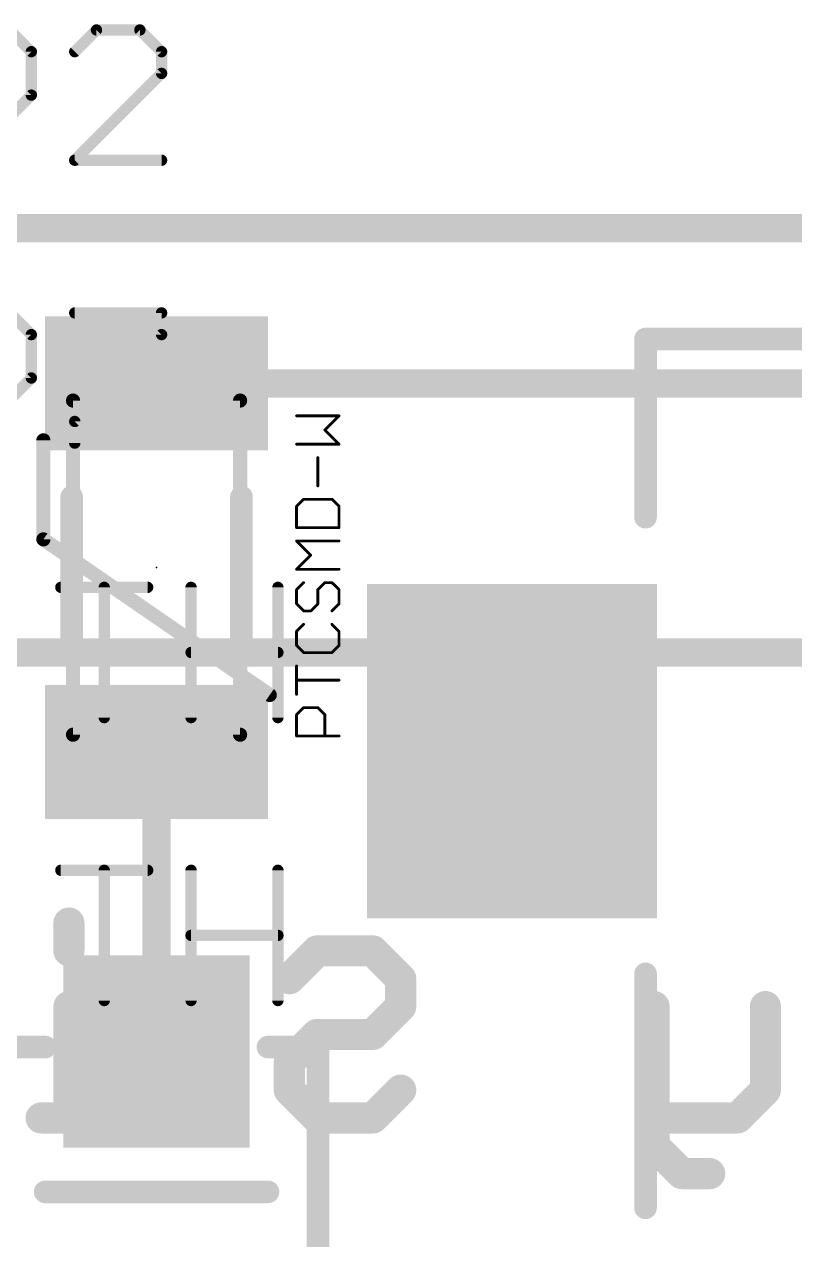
# Model space of a CAD drawing. Extents: x -128 to 56, y -3 to 18.
# Drawn here: x 8.21 to 15.13, y 7.43 to 18.34 of the extents above; entities that cross this region are included whole.
import ezdxf

# ---------------------------------------------------------------- set-up
doc = ezdxf.new("R2010")
doc.units = 0
for name, color, linetype in [('1', 12, 'CONTINUOUS'), ('16', 132, 'CONTINUOUS'), ('20', 53, 'CONTINUOUS'), ('21', 53, 'CONTINUOUS'), ('22', 53, 'CONTINUOUS'), ('23', 53, 'CONTINUOUS'), ('25', 253, 'CONTINUOUS'), ('27', 253, 'CONTINUOUS'), ('29', 253, 'CONTINUOUS'), ('31', 253, 'CONTINUOUS'), ('49', 253, 'CONTINUOUS'), ('51', 53, 'CONTINUOUS')]:
    doc.layers.add(name, color=color, linetype=linetype)

# ---------------------------------------------------------------- blocks, each defined once
blk = doc.blocks.new('RECT')
blk.add_solid([(-0.5, -0.5), (0.5, -0.5), (-0.5, 0.5), (0.5, 0.5)])

msp = doc.modelspace()

# ---------------------------------------------------------------- linework, layer by layer
at = {"layer": '1', "const_width": 0.254}
for points in [[(0, 16.51), (54.61, 16.51)], [(9.398, 15.116), (23.868, 15.116)], [(9.398, 9.1186), (9.398, 11.808)]]:
    msp.add_lwpolyline(points, dxfattribs=at)
at = {"layer": '1', "const_width": 0.127}
for points in [[(9.398, 15.1795, 1), (9.398, 15.0525)], [(9.4615, 11.808, 1), (9.3345, 11.808)], [(9.3345, 9.1186, 1), (9.4615, 9.1186)]]:
    msp.add_lwpolyline(points, format="xyb", dxfattribs=at)
at = {"layer": '16', "const_width": 0.254}
for points in [[(0, 16.51), (54.61, 16.51)], [(44.45, 12.7), (5.08, 12.7)]]:
    msp.add_lwpolyline(points, dxfattribs=at)
at = {"layer": '20', "const_width": 0.2032}
msp.add_lwpolyline([(54.61, 16.51), (0, 16.51)], dxfattribs=at)
at = {"layer": '21', "const_width": 0.2032}
for points in [[(13.788, 15.515), (22.788, 15.515)], [(13.788, 13.915), (13.788, 15.515)], [(8.636, 12.827), (8.636, 14.097)], [(10.16, 14.097), (10.16, 12.827)], [(13.788, 7.715), (13.788, 9.815)], [(7.948, 9.158), (8.398, 9.158)], [(10.398, 9.158), (10.848, 9.158)], [(10.848, 9.158), (10.848, 4.558)], [(8.398, 7.858), (10.398, 7.858)]]:
    msp.add_lwpolyline(points, dxfattribs=at)
at = {"layer": '21', "const_width": 0.1016}
for points in [[(13.788, 15.5658, 1), (13.788, 15.4642)], [(13.8388, 15.515, 1), (13.7372, 15.515)], [(8.6868, 14.097, 1), (8.5852, 14.097)], [(10.2108, 14.097, 1), (10.1092, 14.097)], [(13.7372, 13.915, 1), (13.8388, 13.915)], [(8.5852, 12.827, 1), (8.6868, 12.827)], [(10.1092, 12.827, 1), (10.2108, 12.827)], [(13.8388, 9.815, 1), (13.7372, 9.815)], [(8.398, 9.1072, 1), (8.398, 9.2088)], [(10.398, 9.2088, 1), (10.398, 9.1072)], [(10.8988, 9.158, 1), (10.7972, 9.158)], [(10.848, 9.1072, 1), (10.848, 9.2088)], [(8.398, 7.9088, 1), (8.398, 7.8072)], [(10.398, 7.8072, 1), (10.398, 7.9088)], [(13.7372, 7.715, 1), (13.8388, 7.715)]]:
    msp.add_lwpolyline(points, format="xyb", dxfattribs=at)
at = {"layer": '22', "const_width": 0.1397}
for points in [[(8.6811, 10.2716, 1), (8.5414, 10.2716)], [(10.8399, 10.0914, 1), (10.8399, 9.9517)], [(10.8893, 9.9722, 1), (10.7905, 10.071)], [(11.3893, 10.071, 1), (11.2905, 9.9722)], [(11.3399, 9.9517, 1), (11.3399, 10.0914)], [(8.5414, 10.0216, 1), (8.6811, 10.0216)], [(9.7726, 9.7716, 1), (9.6329, 9.7716)], [(10.5405, 9.821, 1), (10.6393, 9.7222)], [(11.6597, 9.7716, 1), (11.52, 9.7716)], [(11.5405, 9.7222, 1), (11.6392, 9.821)], [(8.6811, 9.5216, 1), (8.5414, 9.5216)], [(8.6113, 9.5915, 1), (8.6113, 9.4518)], [(8.8613, 9.4518, 1), (8.8613, 9.5915)], [(9.4527, 9.5915, 1), (9.4527, 9.4518)], [(9.9527, 9.4518, 1), (9.9527, 9.5915)], [(11.6392, 9.4722, 1), (11.5405, 9.571)], [(13.9341, 9.5216, 1), (13.7944, 9.5216)], [(14.934, 9.5216, 1), (14.7943, 9.5216)], [(11.52, 9.5216, 1), (11.6597, 9.5216)], [(10.8399, 9.3415, 1), (10.8399, 9.2018)], [(10.8893, 9.2222, 1), (10.7905, 9.321)], [(11.2905, 9.321, 1), (11.3893, 9.2222)], [(11.3399, 9.2018, 1), (11.3399, 9.3415)], [(10.6598, 9.0217, 1), (10.5201, 9.0217)], [(10.5405, 9.0711, 1), (10.6393, 8.9723)], [(9.6329, 8.7717, 1), (9.7726, 8.7717)], [(9.7521, 8.7223, 1), (9.6533, 8.8211)], [(10.6393, 8.8211, 1), (10.5405, 8.7223)], [(10.5201, 8.7717, 1), (10.6598, 8.7717)], [(11.6392, 8.7223, 1), (11.5405, 8.8211)], [(14.7943, 8.7717, 1), (14.934, 8.7717)], [(14.9136, 8.7223, 1), (14.8148, 8.8211)], [(8.3613, 8.5916, 1), (8.3613, 8.4519)], [(8.8613, 8.4519, 1), (8.8613, 8.5916)], [(9.4033, 8.5711, 1), (9.5021, 8.4723)], [(10.8399, 8.5916, 1), (10.8399, 8.4519)], [(10.7905, 8.4723, 1), (10.8893, 8.5711)], [(11.2905, 8.5711, 1), (11.3893, 8.4723)], [(11.3399, 8.4519, 1), (11.3399, 8.5916)], [(13.8642, 8.5916, 1), (13.8642, 8.4519)], [(14.5648, 8.5711, 1), (14.6636, 8.4723)], [(14.6142, 8.4519, 1), (14.6142, 8.5916)], [(8.5414, 8.5217, 1), (8.6811, 8.5217)], [(13.9136, 8.3211, 1), (13.8148, 8.2223)], [(13.7944, 8.2717, 1), (13.9341, 8.2717)], [(14.1142, 8.0916, 1), (14.1142, 7.9519)], [(14.0648, 7.9723, 1), (14.1636, 8.0711)], [(14.3642, 7.9519, 1), (14.3642, 8.0916)]]:
    msp.add_lwpolyline(points, format="xyb", dxfattribs=at)
at = {"layer": '22', "const_width": 0.2794}
for points in [[(8.6113, 10.2716), (8.6113, 10.0216)], [(10.5899, 9.7716), (10.8399, 10.0216)], [(10.8399, 10.0216), (11.3399, 10.0216)], [(11.3399, 10.0216), (11.5898, 9.7716)], [(9.7027, 9.7716), (9.7027, 8.7717)], [(11.5898, 9.7716), (11.5898, 9.5216)], [(8.8613, 9.5216), (8.6113, 9.5216)], [(8.6113, 9.5216), (8.6113, 8.5217)], [(9.9527, 9.5216), (9.4527, 9.5216)], [(11.5898, 9.5216), (11.3399, 9.2716)], [(13.8642, 9.5216), (13.8642, 8.2717)], [(14.8642, 9.5216), (14.8642, 8.7717)], [(10.8399, 9.2716), (10.5899, 9.0217)], [(11.3399, 9.2716), (10.8399, 9.2716)], [(10.5899, 9.0217), (10.5899, 8.7717)], [(9.7027, 8.7717), (9.4527, 8.5217)], [(10.5899, 8.7717), (10.8399, 8.5217)], [(11.3399, 8.5217), (11.5898, 8.7717)], [(14.8642, 8.7717), (14.6142, 8.5217)], [(8.8613, 8.5217), (8.3613, 8.5217)], [(10.8399, 8.5217), (11.3399, 8.5217)], [(14.6142, 8.5217), (13.8642, 8.5217)], [(13.8642, 8.2717), (14.1142, 8.0217)], [(14.1142, 8.0217), (14.3642, 8.0217)]]:
    msp.add_lwpolyline(points, dxfattribs=at)
at = {"layer": '23'}
msp.add_point((9.398, 13.462), dxfattribs=at)
at = {"layer": '25', "const_width": 0.1016}
for points in [[(8.0787, 18.289), (8.2736, 18.0941)], [(8.8583, 18.289), (8.6634, 18.0941)], [(9.2481, 18.289), (8.8583, 18.289)], [(9.443, 18.0941), (9.2481, 18.289)], [(8.2736, 18.0941), (8.2736, 17.7043)], [(9.443, 17.8992), (9.443, 18.0941)], [(8.6634, 17.1196), (9.443, 17.8992)], [(8.2736, 17.7043), (8.0787, 17.5094)], [(9.443, 17.1196), (8.6634, 17.1196)], [(8.0787, 15.749), (8.2736, 15.5541)], [(8.6634, 15.749), (9.443, 15.749)], [(9.443, 15.749), (9.443, 15.5541)], [(8.2736, 15.5541), (8.2736, 15.1643)], [(9.443, 15.5541), (8.6634, 14.7745)], [(8.2736, 15.1643), (8.0787, 14.9694)], [(8.6634, 14.7745), (8.6634, 14.5796)]]:
    msp.add_lwpolyline(points, dxfattribs=at)
at = {"layer": '25', "const_width": 0.0508}
for points in [[(8.8583, 18.3144, 1), (8.8583, 18.2636)], [(8.8763, 18.271, 1), (8.8403, 18.307)], [(9.2661, 18.307, 1), (9.2301, 18.271)], [(9.2481, 18.2636, 1), (9.2481, 18.3144)], [(8.299, 18.0941, 1), (8.2482, 18.0941)], [(8.2556, 18.0761, 1), (8.2916, 18.1121)], [(8.6454, 18.1121, 1), (8.6814, 18.0761)], [(9.4684, 18.0941, 1), (9.4176, 18.0941)], [(9.425, 18.0761, 1), (9.461, 18.1121)], [(9.4176, 17.8992, 1), (9.4684, 17.8992)], [(9.461, 17.8812, 1), (9.425, 17.9172)], [(8.2482, 17.7043, 1), (8.299, 17.7043)], [(8.2916, 17.6863, 1), (8.2556, 17.7223)], [(8.6454, 17.1376, 1), (8.6814, 17.1016)], [(8.6634, 17.145, 1), (8.6634, 17.0942)], [(9.443, 17.0942, 1), (9.443, 17.145)], [(8.6634, 15.7744, 1), (8.6634, 15.7236)], [(9.4684, 15.749, 1), (9.4176, 15.749)], [(9.443, 15.7236, 1), (9.443, 15.7744)], [(8.299, 15.5541, 1), (8.2482, 15.5541)], [(9.461, 15.5361, 1), (9.425, 15.5721)], [(8.2556, 15.5361, 1), (8.2916, 15.5721)], [(9.4176, 15.5541, 1), (9.4684, 15.5541)], [(8.2482, 15.1643, 1), (8.299, 15.1643)], [(8.2916, 15.1463, 1), (8.2556, 15.1823)], [(8.6454, 14.7925, 1), (8.6814, 14.7565)], [(8.6888, 14.7745, 1), (8.638, 14.7745)], [(8.638, 14.5796, 1), (8.6888, 14.5796)]]:
    msp.add_lwpolyline(points, format="xyb", dxfattribs=at)
at = {"layer": '27'}
for points, const_width in [([(11.0363, 14.8244), (10.655, 14.8244)], 0.0254), ([(10.9092, 14.6973), (11.0363, 14.8244)], 0.0254), ([(11.0363, 14.5701), (10.9092, 14.6973)], 0.0254), ([(10.655, 14.5701), (11.0363, 14.5701)], 0.0254), ([(10.8456, 14.1959), (10.8456, 14.4502)], 0.0254), ([(10.7185, 14.0759), (10.655, 14.0124)], 0.0254), ([(10.9727, 14.0759), (10.7185, 14.0759)], 0.0254), ([(11.0363, 14.0124), (10.9727, 14.0759)], 0.0254), ([(10.655, 14.0124), (10.655, 13.8217)], 0.0254), ([(11.0363, 13.8217), (11.0363, 14.0124)], 0.0254), ([(10.655, 13.8217), (11.0363, 13.8217)], 0.0254), ([(10.7821, 13.5746), (10.655, 13.7017)], 0.0254), ([(10.655, 13.7017), (11.0363, 13.7017)], 0.0254), ([(10.655, 13.4475), (10.7821, 13.5746)], 0.0254), ([(11.0363, 13.4475), (10.655, 13.4475)], 0.0254), ([(8.5384, 13.2852), (9.318, 13.2852)], 0.1016), ([(8.9282, 12.1158), (8.9282, 13.2852)], 0.1016), ([(9.7078, 12.1158), (9.7078, 13.2852)], 0.1016), ([(10.4874, 13.2852), (10.4874, 12.1158)], 0.1016), ([(10.7185, 13.3275), (10.655, 13.264)], 0.0254), ([(10.8456, 13.264), (10.9092, 13.3275)], 0.0254), ([(10.9092, 13.3275), (10.9727, 13.3275)], 0.0254), ([(10.9727, 13.3275), (11.0363, 13.264)], 0.0254), ([(10.655, 13.264), (10.655, 13.1369)], 0.0254), ([(10.8456, 13.1369), (10.8456, 13.264)], 0.0254), ([(11.0363, 13.264), (11.0363, 13.1369)], 0.0254), ([(10.655, 13.1369), (10.7185, 13.0733)], 0.0254), ([(10.7821, 13.0733), (10.8456, 13.1369)], 0.0254), ([(11.0363, 13.1369), (10.9727, 13.0733)], 0.0254), ([(10.7185, 13.0733), (10.7821, 13.0733)], 0.0254), ([(10.7185, 12.9533), (10.655, 12.8898)], 0.0254), ([(10.655, 12.8898), (10.655, 12.7627)], 0.0254), ([(11.0363, 12.8898), (10.9727, 12.9533)], 0.0254), ([(11.0363, 12.7627), (11.0363, 12.8898)], 0.0254), ([(10.655, 12.7627), (10.7185, 12.6991)], 0.0254), ([(10.9727, 12.6991), (11.0363, 12.7627)], 0.0254), ([(9.7078, 12.7005), (10.4874, 12.7005)], 0.1016), ([(10.7185, 12.6991), (10.9727, 12.6991)], 0.0254), ([(10.655, 12.3249), (10.655, 12.5791)], 0.0254), ([(11.0363, 12.452), (10.655, 12.452)], 0.0254), ([(10.655, 12.1414), (10.7185, 12.2049)], 0.0254), ([(10.655, 11.9507), (10.655, 12.1414)], 0.0254), ([(10.7185, 12.2049), (10.8456, 12.2049)], 0.0254), ([(10.8456, 12.2049), (10.9092, 12.1414)], 0.0254), ([(10.9092, 12.1414), (10.9092, 11.9507)], 0.0254), ([(11.0363, 11.9507), (10.655, 11.9507)], 0.0254), ([(8.5384, 10.7452), (9.318, 10.7452)], 0.1016), ([(8.9282, 9.5758), (8.9282, 10.7452)], 0.1016), ([(9.7078, 9.5758), (9.7078, 10.7452)], 0.1016), ([(10.4874, 10.7452), (10.4874, 9.5758)], 0.1016), ([(9.7078, 10.1605), (10.4874, 10.1605)], 0.1016)]:
    msp.add_lwpolyline(points, dxfattribs=dict(at, const_width=const_width))
for points, const_width in [([(10.655, 14.8307, 1), (10.655, 14.818)], 0.0127), ([(11.0408, 14.8199, 1), (11.0318, 14.8288)], 0.0127), ([(11.0363, 14.818, 1), (11.0363, 14.8307)], 0.0127), ([(10.9137, 14.7017, 1), (10.9047, 14.6928)], 0.0127), ([(10.9047, 14.7017, 1), (10.9137, 14.6928)], 0.0127), ([(10.655, 14.5765, 1), (10.655, 14.5638)], 0.0127), ([(11.0318, 14.5657, 1), (11.0408, 14.5746)], 0.0127), ([(11.0363, 14.5638, 1), (11.0363, 14.5765)], 0.0127), ([(10.852, 14.4502, 1), (10.8393, 14.4502)], 0.0127), ([(10.8393, 14.1959, 1), (10.852, 14.1959)], 0.0127), ([(10.7185, 14.0823, 1), (10.7185, 14.0696)], 0.0127), ([(10.723, 14.0715, 1), (10.714, 14.0804)], 0.0127), ([(10.9772, 14.0804, 1), (10.9683, 14.0715)], 0.0127), ([(10.9727, 14.0696, 1), (10.9727, 14.0823)], 0.0127), ([(10.6613, 14.0124, 1), (10.6486, 14.0124)], 0.0127), ([(10.6505, 14.0169, 1), (10.6595, 14.0079)], 0.0127), ([(11.0427, 14.0124, 1), (11.03, 14.0124)], 0.0127), ([(11.0318, 14.0079, 1), (11.0408, 14.0169)], 0.0127), ([(10.6486, 13.8217, 1), (10.6613, 13.8217)], 0.0127), ([(10.655, 13.8281, 1), (10.655, 13.8154)], 0.0127), ([(11.03, 13.8217, 1), (11.0427, 13.8217)], 0.0127), ([(11.0363, 13.8154, 1), (11.0363, 13.8281)], 0.0127), ([(10.655, 13.7081, 1), (10.655, 13.6954)], 0.0127), ([(10.6595, 13.7062, 1), (10.6505, 13.6973)], 0.0127), ([(11.0363, 13.6954, 1), (11.0363, 13.7081)], 0.0127), ([(10.7866, 13.5701, 1), (10.7776, 13.5791)], 0.0127), ([(10.7776, 13.5701, 1), (10.7866, 13.5791)], 0.0127), ([(10.655, 13.4539, 1), (10.655, 13.4412)], 0.0127), ([(10.6505, 13.452, 1), (10.6595, 13.443)], 0.0127), ([(11.0363, 13.4412, 1), (11.0363, 13.4539)], 0.0127), ([(8.5384, 13.3106, 1), (8.5384, 13.2598)], 0.0508), ([(8.9536, 13.2852, 1), (8.9028, 13.2852)], 0.0508), ([(9.318, 13.2598, 1), (9.318, 13.3106)], 0.0508), ([(9.7332, 13.2852, 1), (9.6824, 13.2852)], 0.0508), ([(10.5128, 13.2852, 1), (10.462, 13.2852)], 0.0508), ([(10.723, 13.323, 1), (10.714, 13.332)], 0.0127), ([(10.9092, 13.3339, 1), (10.9092, 13.3212)], 0.0127), ([(10.9137, 13.323, 1), (10.9047, 13.332)], 0.0127), ([(10.9772, 13.332, 1), (10.9683, 13.323)], 0.0127), ([(10.9727, 13.3212, 1), (10.9727, 13.3339)], 0.0127), ([(10.6613, 13.264, 1), (10.6486, 13.264)], 0.0127), ([(10.6505, 13.2685, 1), (10.6595, 13.2595)], 0.0127), ([(10.852, 13.264, 1), (10.8393, 13.264)], 0.0127), ([(10.8411, 13.2685, 1), (10.8501, 13.2595)], 0.0127), ([(11.0427, 13.264, 1), (11.03, 13.264)], 0.0127), ([(11.0318, 13.2595, 1), (11.0408, 13.2685)], 0.0127), ([(10.6486, 13.1369, 1), (10.6613, 13.1369)], 0.0127), ([(10.6595, 13.1414, 1), (10.6505, 13.1324)], 0.0127), ([(10.8393, 13.1369, 1), (10.852, 13.1369)], 0.0127), ([(10.8501, 13.1324, 1), (10.8411, 13.1414)], 0.0127), ([(11.03, 13.1369, 1), (11.0427, 13.1369)], 0.0127), ([(11.0408, 13.1324, 1), (11.0318, 13.1414)], 0.0127), ([(10.7185, 13.0797, 1), (10.7185, 13.067)], 0.0127), ([(10.714, 13.0688, 1), (10.723, 13.0778)], 0.0127), ([(10.7776, 13.0778, 1), (10.7866, 13.0688)], 0.0127), ([(10.7821, 13.067, 1), (10.7821, 13.0797)], 0.0127), ([(10.9683, 13.0778, 1), (10.9772, 13.0688)], 0.0127), ([(10.6613, 12.8898, 1), (10.6486, 12.8898)], 0.0127), ([(10.6505, 12.8943, 1), (10.6595, 12.8853)], 0.0127), ([(10.723, 12.9488, 1), (10.714, 12.9578)], 0.0127), ([(10.9772, 12.9578, 1), (10.9683, 12.9488)], 0.0127), ([(11.0427, 12.8898, 1), (11.03, 12.8898)], 0.0127), ([(11.0318, 12.8853, 1), (11.0408, 12.8943)], 0.0127), ([(10.6486, 12.7627, 1), (10.6613, 12.7627)], 0.0127), ([(10.6595, 12.7672, 1), (10.6505, 12.7582)], 0.0127), ([(11.03, 12.7627, 1), (11.0427, 12.7627)], 0.0127), ([(11.0408, 12.7582, 1), (11.0318, 12.7672)], 0.0127), ([(9.7078, 12.7259, 1), (9.7078, 12.6751)], 0.0508), ([(10.4874, 12.6751, 1), (10.4874, 12.7259)], 0.0508), ([(10.7185, 12.7055, 1), (10.7185, 12.6928)], 0.0127), ([(10.714, 12.6946, 1), (10.723, 12.7036)], 0.0127), ([(10.9683, 12.7036, 1), (10.9772, 12.6946)], 0.0127), ([(10.9727, 12.6928, 1), (10.9727, 12.7055)], 0.0127), ([(10.6613, 12.5791, 1), (10.6486, 12.5791)], 0.0127), ([(10.655, 12.4584, 1), (10.655, 12.4457)], 0.0127), ([(11.0363, 12.4457, 1), (11.0363, 12.4584)], 0.0127), ([(10.6486, 12.3249, 1), (10.6613, 12.3249)], 0.0127), ([(8.9028, 12.1158, 1), (8.9536, 12.1158)], 0.0508), ([(9.6824, 12.1158, 1), (9.7332, 12.1158)], 0.0508), ([(10.462, 12.1158, 1), (10.5128, 12.1158)], 0.0508), ([(10.6613, 12.1414, 1), (10.6486, 12.1414)], 0.0127), ([(10.6505, 12.1459, 1), (10.6595, 12.1369)], 0.0127), ([(10.7185, 12.2113, 1), (10.7185, 12.1986)], 0.0127), ([(10.723, 12.2004, 1), (10.714, 12.2094)], 0.0127), ([(10.8501, 12.2094, 1), (10.8411, 12.2004)], 0.0127), ([(10.8456, 12.1986, 1), (10.8456, 12.2113)], 0.0127), ([(10.9155, 12.1414, 1), (10.9028, 12.1414)], 0.0127), ([(10.9047, 12.1369, 1), (10.9137, 12.1459)], 0.0127), ([(10.6486, 11.9507, 1), (10.6613, 11.9507)], 0.0127), ([(10.655, 11.9571, 1), (10.655, 11.9444)], 0.0127), ([(10.9028, 11.9507, 1), (10.9155, 11.9507)], 0.0127), ([(11.0363, 11.9444, 1), (11.0363, 11.9571)], 0.0127), ([(8.5384, 10.7706, 1), (8.5384, 10.7198)], 0.0508), ([(8.9536, 10.7452, 1), (8.9028, 10.7452)], 0.0508), ([(9.318, 10.7198, 1), (9.318, 10.7706)], 0.0508), ([(9.7332, 10.7452, 1), (9.6824, 10.7452)], 0.0508), ([(10.5128, 10.7452, 1), (10.462, 10.7452)], 0.0508), ([(9.7078, 10.1859, 1), (9.7078, 10.1351)], 0.0508), ([(10.4874, 10.1351, 1), (10.4874, 10.1859)], 0.0508), ([(8.9028, 9.5758, 1), (8.9536, 9.5758)], 0.0508), ([(9.6824, 9.5758, 1), (9.7332, 9.5758)], 0.0508), ([(10.462, 9.5758, 1), (10.5128, 9.5758)], 0.0508)]:
    msp.add_lwpolyline(points, format="xyb", dxfattribs=dict(at, const_width=const_width))
at = {"layer": '51', "const_width": 0.0635}
for points in [[(8.6798, 14.962, 1), (8.6162, 14.962)], [(8.648, 14.9938, 1), (8.648, 14.9303)], [(10.1798, 14.962, 1), (10.1162, 14.962)], [(10.148, 14.9303, 1), (10.148, 14.9938)], [(8.4138, 14.605, 1), (8.3502, 14.605)], [(8.4, 13.7422, 1), (8.364, 13.6898)], [(8.3502, 13.716, 1), (8.4138, 13.716)], [(10.396, 12.2928, 1), (10.432, 12.3452)], [(8.648, 11.9938, 1), (8.648, 11.9302)], [(10.148, 11.9302, 1), (10.148, 11.9938)], [(8.6162, 11.962, 1), (8.6798, 11.962)], [(10.1162, 11.962, 1), (10.1798, 11.962)]]:
    msp.add_lwpolyline(points, format="xyb", dxfattribs=at)
at = {"layer": '51', "const_width": 0.127}
for points in [[(8.648, 11.962), (8.648, 14.962)], [(8.648, 14.962), (10.148, 14.962)], [(10.148, 14.962), (10.148, 11.962)], [(8.382, 13.716), (8.382, 14.605)], [(10.414, 12.319), (8.382, 13.716)], [(10.148, 11.962), (8.648, 11.962)]]:
    msp.add_lwpolyline(points, dxfattribs=at)

# ---------------------------------------------------------------- block references
at = {"layer": '1', "yscale": 1.8, "rotation": 90}
for p in [(9.398, 15.116), (9.398, 11.808)]:
    msp.add_blockref('RECT', p, dxfattribs=at)
at = {"layer": '1', "rotation": 90}
for p, xscale, yscale in [((12.588, 11.815), 2.8, 2.4), ((9.398, 9.1186), 1.524, 1.47)]:
    msp.add_blockref('RECT', p, dxfattribs=dict(at, xscale=xscale, yscale=yscale))
at = {"layer": '29', "rotation": 90}
for p, xscale, yscale in [((9.398, 15.116), 1.2032, 2.0032), ((12.588, 11.815), 3.0032, 2.6032), ((9.398, 11.808), 1.2032, 2.0032), ((9.398, 9.1186), 1.7272, 1.6732)]:
    msp.add_blockref('RECT', p, dxfattribs=dict(at, xscale=xscale, yscale=yscale))
at = {"layer": '31', "yscale": 1.8, "rotation": 90}
for p in [(9.398, 15.116), (9.398, 11.808)]:
    msp.add_blockref('RECT', p, dxfattribs=at)
at = {"layer": '31', "rotation": 90}
for p, xscale, yscale in [((12.588, 11.815), 2.8, 2.4), ((9.398, 9.1186), 1.524, 1.47)]:
    msp.add_blockref('RECT', p, dxfattribs=dict(at, xscale=xscale, yscale=yscale))
at = {"layer": '49', "xscale": 1.2446, "yscale": 1.4732, "rotation": 90}
msp.add_blockref('RECT', (9.398, 9.0043), dxfattribs=at)

doc.saveas('drawing.dxf')
